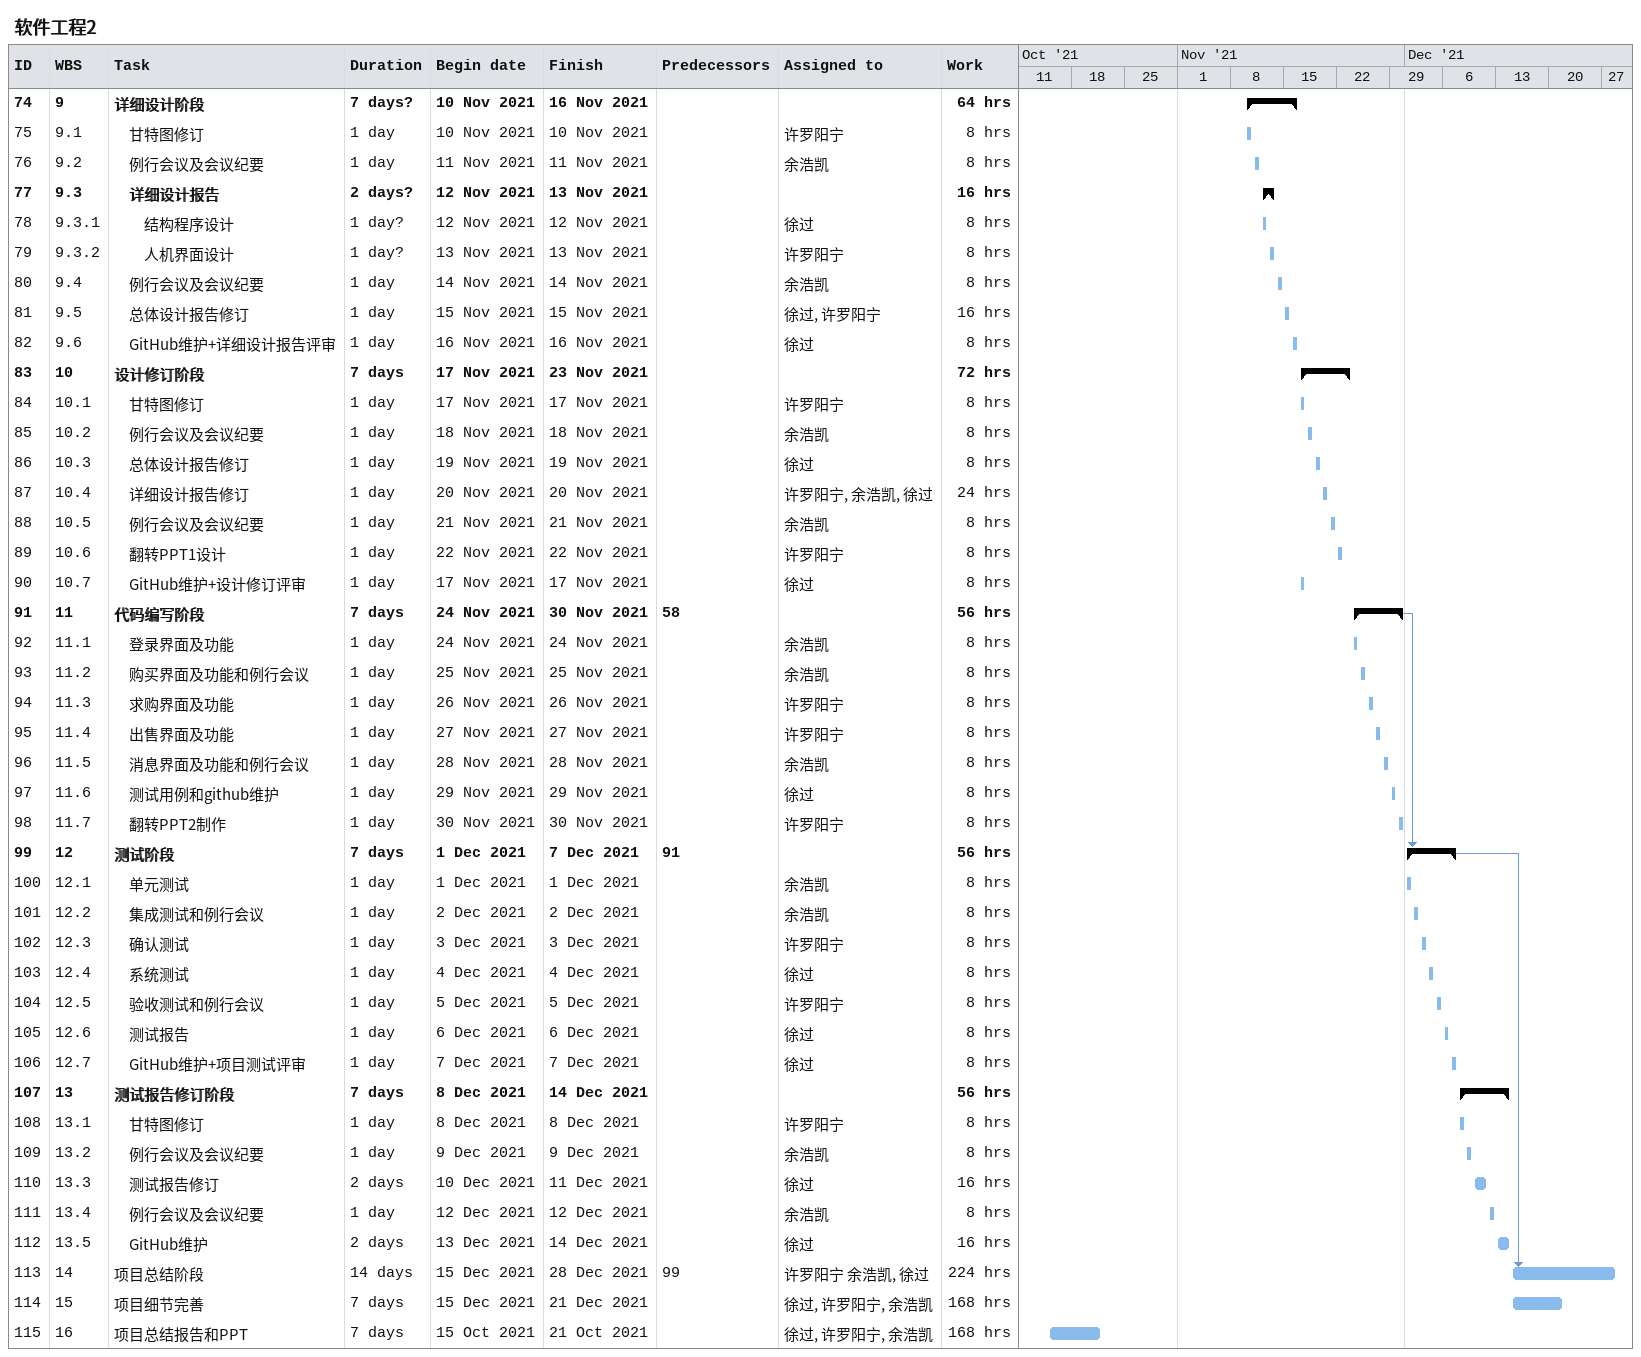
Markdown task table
软件工程2

| ID | WBS | Task | Duration | Start | Finish | Predecessors | Resources | Work (h) |
|---|---|---|---|---|---|---|---|---|
| 74 | 9 | **详细设计阶段** | 7d? | 2021-11-10 | 2021-11-16 |  |  | 64 |
| 75 | 9.1 | 甘特图修订 | 1d | 2021-11-10 | 2021-11-10 |  | 许罗阳宁 | 8 |
| 76 | 9.2 | 例行会议及会议纪要 | 1d | 2021-11-11 | 2021-11-11 |  | 余浩凯 | 8 |
| 77 | 9.3 | **详细设计报告** | 2d? | 2021-11-12 | 2021-11-13 |  |  | 16 |
| 78 | 9.3.1 | 结构程序设计 | 1d? | 2021-11-12 | 2021-11-12 |  | 徐过 | 8 |
| 79 | 9.3.2 | 人机界面设计 | 1d? | 2021-11-13 | 2021-11-13 |  | 许罗阳宁 | 8 |
| 80 | 9.4 | 例行会议及会议纪要 | 1d | 2021-11-14 | 2021-11-14 |  | 余浩凯 | 8 |
| 81 | 9.5 | 总体设计报告修订 | 1d | 2021-11-15 | 2021-11-15 |  | 徐过, 许罗阳宁 | 16 |
| 82 | 9.6 | GitHub维护+详细设计报告评审 | 1d | 2021-11-16 | 2021-11-16 |  | 徐过 | 8 |
| 83 | 10 | **设计修订阶段** | 7d | 2021-11-17 | 2021-11-23 |  |  | 72 |
| 84 | 10.1 | 甘特图修订 | 1d | 2021-11-17 | 2021-11-17 |  | 许罗阳宁 | 8 |
| 85 | 10.2 | 例行会议及会议纪要 | 1d | 2021-11-18 | 2021-11-18 |  | 余浩凯 | 8 |
| 86 | 10.3 | 总体设计报告修订 | 1d | 2021-11-19 | 2021-11-19 |  | 徐过 | 8 |
| 87 | 10.4 | 详细设计报告修订 | 1d | 2021-11-20 | 2021-11-20 |  | 许罗阳宁, 余浩凯, 徐过 | 24 |
| 88 | 10.5 | 例行会议及会议纪要 | 1d | 2021-11-21 | 2021-11-21 |  | 余浩凯 | 8 |
| 89 | 10.6 | 翻转PPT1设计 | 1d | 2021-11-22 | 2021-11-22 |  | 许罗阳宁 | 8 |
| 90 | 10.7 | GitHub维护+设计修订评审 | 1d | 2021-11-17 | 2021-11-17 |  | 徐过 | 8 |
| 91 | 11 | **代码编写阶段** | 7d | 2021-11-24 | 2021-11-30 | 58 |  | 56 |
| 92 | 11.1 | 登录界面及功能 | 1d | 2021-11-24 | 2021-11-24 |  | 余浩凯 | 8 |
| 93 | 11.2 | 购买界面及功能和例行会议 | 1d | 2021-11-25 | 2021-11-25 |  | 余浩凯 | 8 |
| 94 | 11.3 | 求购界面及功能 | 1d | 2021-11-26 | 2021-11-26 |  | 许罗阳宁 | 8 |
| 95 | 11.4 | 出售界面及功能 | 1d | 2021-11-27 | 2021-11-27 |  | 许罗阳宁 | 8 |
| 96 | 11.5 | 消息界面及功能和例行会议 | 1d | 2021-11-28 | 2021-11-28 |  | 余浩凯 | 8 |
| 97 | 11.6 | 测试用例和github维护 | 1d | 2021-11-29 | 2021-11-29 |  | 徐过 | 8 |
| 98 | 11.7 | 翻转PPT2制作 | 1d | 2021-11-30 | 2021-11-30 |  | 许罗阳宁 | 8 |
| 99 | 12 | **测试阶段** | 7d | 2021-12-01 | 2021-12-07 | 91 |  | 56 |
| 100 | 12.1 | 单元测试 | 1d | 2021-12-01 | 2021-12-01 |  | 余浩凯 | 8 |
| 101 | 12.2 | 集成测试和例行会议 | 1d | 2021-12-02 | 2021-12-02 |  | 余浩凯 | 8 |
| 102 | 12.3 | 确认测试 | 1d | 2021-12-03 | 2021-12-03 |  | 许罗阳宁 | 8 |
| 103 | 12.4 | 系统测试 | 1d | 2021-12-04 | 2021-12-04 |  | 徐过 | 8 |
| 104 | 12.5 | 验收测试和例行会议 | 1d | 2021-12-05 | 2021-12-05 |  | 许罗阳宁 | 8 |
| 105 | 12.6 | 测试报告 | 1d | 2021-12-06 | 2021-12-06 |  | 徐过 | 8 |
| 106 | 12.7 | GitHub维护+项目测试评审 | 1d | 2021-12-07 | 2021-12-07 |  | 徐过 | 8 |
| 107 | 13 | **测试报告修订阶段** | 7d | 2021-12-08 | 2021-12-14 |  |  | 56 |
| 108 | 13.1 | 甘特图修订 | 1d | 2021-12-08 | 2021-12-08 |  | 许罗阳宁 | 8 |
| 109 | 13.2 | 例行会议及会议纪要 | 1d | 2021-12-09 | 2021-12-09 |  | 余浩凯 | 8 |
| 110 | 13.3 | 测试报告修订 | 2d | 2021-12-10 | 2021-12-11 |  | 徐过 | 16 |
| 111 | 13.4 | 例行会议及会议纪要 | 1d | 2021-12-12 | 2021-12-12 |  | 余浩凯 | 8 |
| 112 | 13.5 | GitHub维护 | 2d | 2021-12-13 | 2021-12-14 |  | 徐过 | 16 |
| 113 | 14 | 项目总结阶段 | 14d | 2021-12-15 | 2021-12-28 | 99 | 许罗阳宁 余浩凯, 徐过 | 224 |
| 114 | 15 | 项目细节完善 | 7d | 2021-12-15 | 2021-12-21 |  | 徐过, 许罗阳宁, 余浩凯 | 168 |
| 115 | 16 | 项目总结报告和PPT | 7d | 2021-10-15 | 2021-10-21 |  | 徐过, 许罗阳宁, 余浩凯 | 168 |
